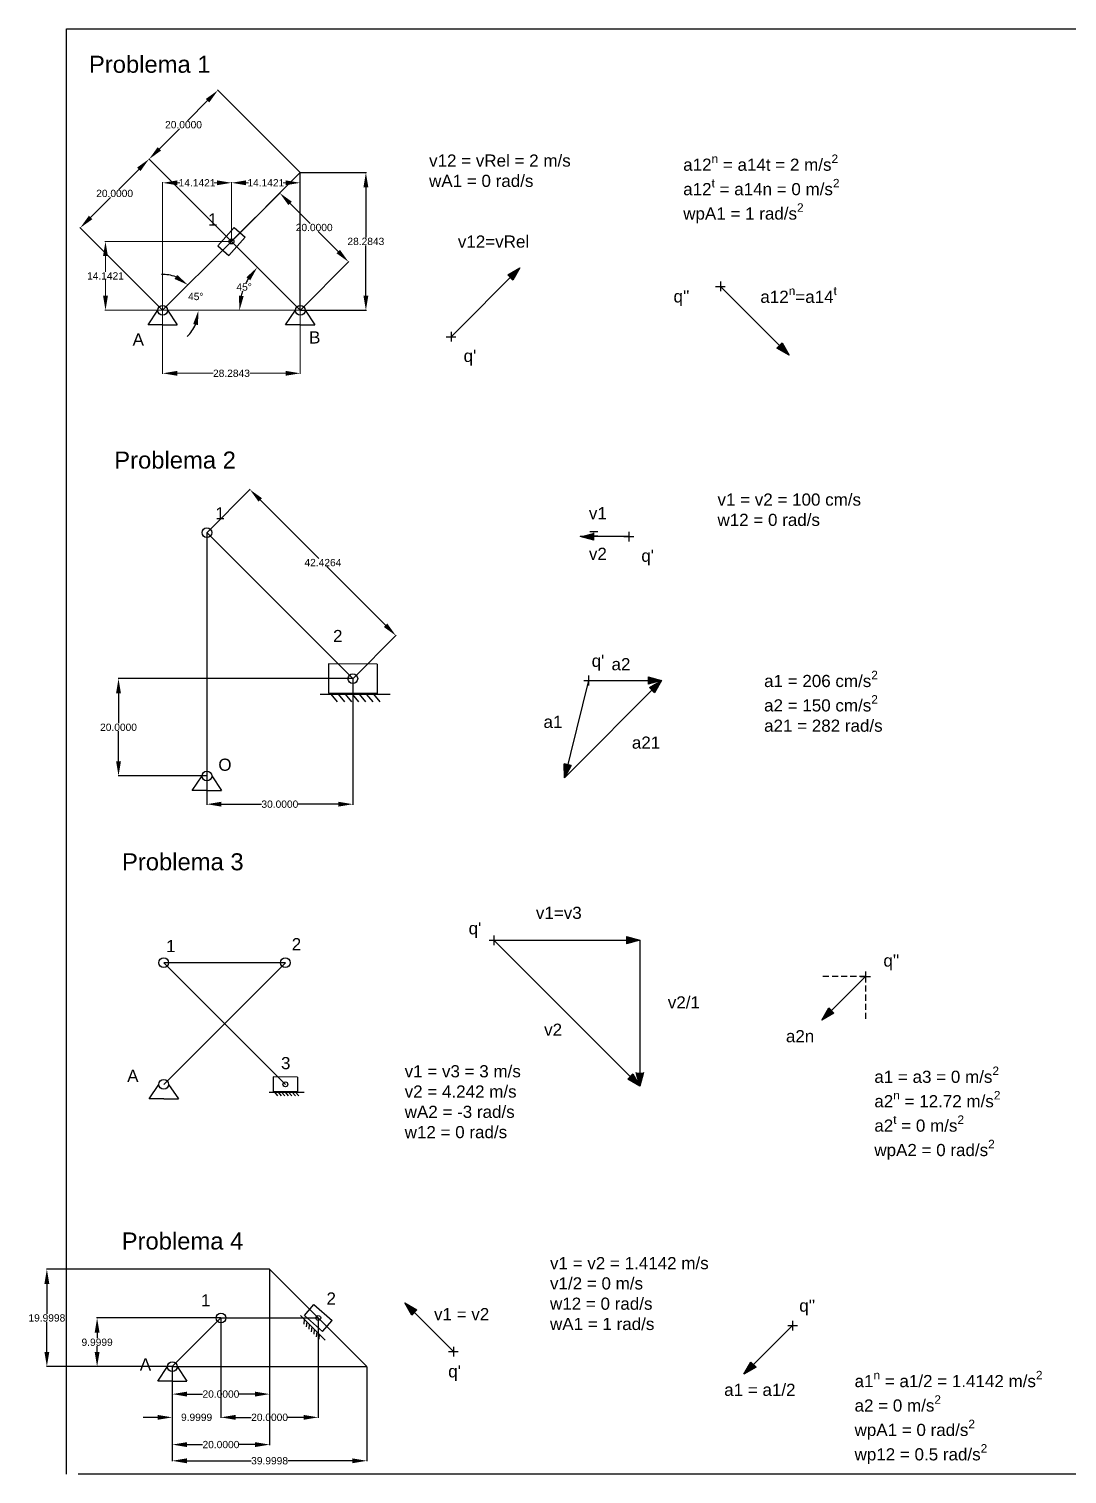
# Model space of a CAD drawing. Header units: inches. Extents: x -8 to 2100, y -439 to 297.
# Drawn here: x -7.7 to 205.7, y 0 to 297 of the extents above; entities that cross this region are included whole.
import ezdxf

# ---------------------------------------------------------------- set-up
doc = ezdxf.new("R2010")
doc.units = ezdxf.units.IN
doc.header["$MEASUREMENT"] = 0
doc.linetypes.add('HIDDEN', pattern=[0.375, 0.25, -0.125])
doc.layers.add('AM_5', color=3, linetype='Continuous', lineweight=15)
doc.layers.add('vel', color=4, linetype='Continuous')
doc.styles.get("Standard").update_dxf_attribs({"font": 'arial.ttf'})
doc.dimstyles.new('AM_ANSI', dxfattribs={"dimtxt": 0.12, "dimasz": 0.12, "dimexe": 0.1, "dimexo": 0.05, "dimgap": 0.06, "dimtad": 0, "dimtih": 1, "dimtoh": 1, "dimdec": 4, "dimzin": 7, "dimdsep": 46, "dimtxsty": 'Standard', "dimcen": 0, "dimclrd": 256, "dimclre": 256, "dimclrt": 2, "dimadec": 0, "dimazin": 2, "dimtp": 0.1, "dimtm": 0.1, "dimtfac": 0.71, "dimtdec": 4, "dimtofl": 0, "dimtmove": 0, "dimatfit": 3, "dimfxl": 1, "dimtolj": 1, "dimtzin": 7, "dimlwd": -1, "dimlwe": -1, "dimarcsym": 1})
doc.dimstyles.new('AM_ANSI$2', dxfattribs={"dimtxt": 0.12, "dimasz": 0.12, "dimexe": 0.1, "dimexo": 0.05, "dimgap": 0.06, "dimtad": 0, "dimtih": 1, "dimtoh": 1, "dimdec": 4, "dimzin": 7, "dimdsep": 46, "dimtxsty": 'Standard', "dimcen": 0, "dimclrd": 256, "dimclre": 256, "dimclrt": 2, "dimadec": 0, "dimazin": 2, "dimtp": 0.1, "dimtm": 0.1, "dimtfac": 0.71, "dimtdec": 4, "dimtofl": 0, "dimtmove": 0, "dimatfit": 3, "dimfxl": 1, "dimtolj": 1, "dimtzin": 7, "dimlwd": -1, "dimlwe": -1, "dimarcsym": 1})

# ---------------------------------------------------------------- blocks, each defined once
blk = doc.blocks.new('*D24')
at = {"layer": 'AM_5', "linetype": 'ByBlock', "transparency": 16777216}
for p, q in [((19.79, 239.12), (19.79, 226.12)), ((48.07, 239.12), (48.07, 226.12)), ((22.79, 226.22), (30.16, 226.22)), ((45.07, 226.22), (37.7, 226.22))]:
    blk.add_line(p, q, dxfattribs=at)
at = {"layer": 'AM_5', "transparency": 16777216}
for points in [[(22.79, 226.72), (22.79, 225.72), (19.79, 226.22)], [(45.07, 226.72), (45.07, 225.72), (48.07, 226.22)]]:
    blk.add_solid(points, dxfattribs=at)
at = {"layer": 'Defpoints', "color": 0, "transparency": 16777216}
for p in [(19.79, 239.17), (48.07, 239.17), (48.07, 226.22)]:
    blk.add_point(p, dxfattribs=at)
at = {"layer": 'AM_5', "color": 2, "transparency": 16777216, "insert": (33.93, 226.22), "char_height": 1.5, "attachment_point": 5}
blk.add_mtext('\\A1;28.2843', dxfattribs=at)
blk = doc.blocks.new('*D25')
at = {"layer": 'AM_5', "linetype": 'ByBlock', "transparency": 16777216}
for p, q in [((33.88, 253.32), (7.94, 253.32)), ((8.04, 250.32), (8.04, 247.06)), ((8.04, 242.17), (8.04, 245.43)), ((19.74, 239.17), (7.94, 239.17))]:
    blk.add_line(p, q, dxfattribs=at)
at = {"layer": 'AM_5', "transparency": 16777216}
for points in [[(7.54, 250.32), (8.54, 250.32), (8.04, 253.32)], [(7.54, 242.17), (8.54, 242.17), (8.04, 239.17)]]:
    blk.add_solid(points, dxfattribs=at)
at = {"layer": 'Defpoints', "color": 0, "transparency": 16777216}
for p in [(8.04, 253.32), (33.93, 253.32), (19.79, 239.17)]:
    blk.add_point(p, dxfattribs=at)
at = {"layer": 'AM_5', "color": 2, "transparency": 16777216, "insert": (8.04, 246.24), "char_height": 1.5, "attachment_point": 5}
blk.add_mtext('\\A1;14.1421', dxfattribs=at)
blk = doc.blocks.new('*D26')
at = {"layer": 'AM_5', "linetype": 'ByBlock', "transparency": 16777216}
for p, q in [((19.79, 239.22), (19.79, 265.47)), ((22.79, 265.37), (23.32, 265.37)), ((30.93, 265.37), (30.4, 265.37)), ((33.93, 253.37), (33.93, 265.47))]:
    blk.add_line(p, q, dxfattribs=at)
at = {"layer": 'AM_5', "transparency": 16777216}
for points in [[(22.79, 265.87), (22.79, 264.87), (19.79, 265.37)], [(30.93, 265.87), (30.93, 264.87), (33.93, 265.37)]]:
    blk.add_solid(points, dxfattribs=at)
at = {"layer": 'Defpoints', "color": 0, "transparency": 16777216}
for p in [(19.79, 265.37), (33.93, 253.32), (19.79, 239.17)]:
    blk.add_point(p, dxfattribs=at)
at = {"layer": 'AM_5', "color": 2, "transparency": 16777216, "insert": (26.86, 265.37), "char_height": 1.5, "attachment_point": 5}
blk.add_mtext('\\A1;14.1421', dxfattribs=at)
blk = doc.blocks.new('*D27')
at = {"layer": 'AM_5', "linetype": 'ByBlock', "transparency": 16777216}
for p, q in [((33.93, 253.37), (33.93, 265.47)), ((36.93, 265.37), (37.46, 265.37)), ((45.07, 265.37), (44.54, 265.37)), ((48.07, 239.22), (48.07, 265.47))]:
    blk.add_line(p, q, dxfattribs=at)
at = {"layer": 'AM_5', "transparency": 16777216}
for points in [[(36.93, 265.87), (36.93, 264.87), (33.93, 265.37)], [(45.07, 265.87), (45.07, 264.87), (48.07, 265.37)]]:
    blk.add_solid(points, dxfattribs=at)
at = {"layer": 'Defpoints', "color": 0, "transparency": 16777216}
for p in [(48.07, 265.37), (33.93, 253.32), (48.07, 239.17)]:
    blk.add_point(p, dxfattribs=at)
at = {"layer": 'AM_5', "color": 2, "transparency": 16777216, "insert": (41, 265.37), "char_height": 1.5, "attachment_point": 5}
blk.add_mtext('\\A1;14.1421', dxfattribs=at)
blk = doc.blocks.new('*D28')
at = {"layer": 'AM_5', "linetype": 'ByBlock', "transparency": 16777216}
for p, q in [((33.9, 253.35), (16.92, 270.32)), ((14.87, 268.13), (10.75, 264.01)), ((4.97, 258.23), (9.1, 262.36)), ((19.75, 239.21), (2.78, 256.18))]:
    blk.add_line(p, q, dxfattribs=at)
at = {"layer": 'AM_5', "transparency": 16777216}
for points in [[(14.52, 268.49), (15.23, 267.78), (16.99, 270.25)], [(4.62, 258.59), (5.33, 257.88), (2.85, 256.11)]]:
    blk.add_solid(points, dxfattribs=at)
at = {"layer": 'Defpoints', "color": 0, "transparency": 16777216}
for p in [(16.99, 270.25), (33.93, 253.32), (19.79, 239.17)]:
    blk.add_point(p, dxfattribs=at)
at = {"layer": 'AM_5', "color": 2, "transparency": 16777216, "insert": (9.92, 263.18), "char_height": 1.5, "attachment_point": 5}
blk.add_mtext('\\A1;20.0000', dxfattribs=at)
blk = doc.blocks.new('*D29')
at = {"layer": 'AM_5', "linetype": 'ByBlock', "transparency": 16777216}
for p, q in [((33.97, 253.35), (43.94, 263.33)), ((45.99, 261.13), (50.12, 257.01)), ((55.89, 251.23), (51.77, 255.36)), ((48.11, 239.21), (58.08, 249.18))]:
    blk.add_line(p, q, dxfattribs=at)
at = {"layer": 'AM_5', "transparency": 16777216}
for points in [[(46.35, 261.49), (45.64, 260.78), (43.87, 263.26)], [(56.24, 251.59), (55.54, 250.88), (58.01, 249.11)]]:
    blk.add_solid(points, dxfattribs=at)
at = {"layer": 'Defpoints', "color": 0, "transparency": 16777216}
for p in [(33.93, 253.32), (58.01, 249.11), (48.07, 239.17)]:
    blk.add_point(p, dxfattribs=at)
at = {"layer": 'AM_5', "color": 2, "transparency": 16777216, "insert": (50.94, 256.18), "char_height": 1.5, "attachment_point": 5}
blk.add_mtext('\\A1;20.0000', dxfattribs=at)
blk = doc.blocks.new('*D30')
at = {"layer": 'Defpoints', "color": 0, "transparency": 16777216}
for p in [(31.15, 284.38), (48.07, 267.46), (33.93, 253.32)]:
    blk.add_point(p, dxfattribs=at)
at = {"layer": 'vel', "linetype": 'ByBlock', "transparency": 16777216}
for p, q in [((29.03, 282.26), (24.91, 278.14)), ((48.04, 267.49), (31.08, 284.45)), ((19.13, 272.36), (23.25, 276.48)), ((33.9, 253.35), (16.94, 270.31))]:
    blk.add_line(p, q, dxfattribs=at)
at = {"layer": 'vel', "transparency": 16777216}
for points in [[(28.68, 282.61), (29.38, 281.91), (31.15, 284.38)], [(18.78, 272.71), (19.48, 272.01), (17.01, 270.24)]]:
    blk.add_solid(points, dxfattribs=at)
at = {"layer": 'vel', "color": 2, "transparency": 16777216, "insert": (24.08, 277.31), "char_height": 1.5, "attachment_point": 5}
blk.add_mtext('\\A1;20.0000', dxfattribs=at)
blk = doc.blocks.new('*D31')
at = {"layer": 'Defpoints', "color": 0, "transparency": 16777216}
for p in [(33.93, 253.32), (26.91, 241.08), (19.79, 239.17), (19.79, 239.17), (48.07, 239.17)]:
    blk.add_point(p, dxfattribs=at)
at = {"layer": 'vel', "linetype": 'ByBlock', "transparency": 16777216}
for start, end in [(68.4706, 91.9411), (313.0589, 336.5294)]:
    blk.add_arc((19.79, 239.17), 7.37, start, end, dxfattribs=at)
at = {"layer": 'vel', "transparency": 16777216}
for points in [[(22.77, 246.45), (22.22, 245.62), (25, 244.39)], [(26.06, 236.34), (27.04, 236.13), (27.16, 239.17)]]:
    blk.add_solid(points, dxfattribs=at)
at = {"layer": 'vel', "color": 2, "transparency": 16777216, "insert": (26.6, 242), "char_height": 1.5, "attachment_point": 5}
blk.add_mtext('\\A1;45°', dxfattribs=at)
blk = doc.blocks.new('*D32')
at = {"layer": 'Defpoints', "color": 0, "transparency": 16777216}
for p in [(33.93, 253.32), (37.26, 245.42), (19.79, 239.17), (48.07, 239.17), (48.07, 239.17)]:
    blk.add_point(p, dxfattribs=at)
at = {"layer": 'vel', "linetype": 'ByBlock', "transparency": 16777216}
for start, end in [(148.7996, 153.3474), (161.5313, 166.2004)]:
    blk.add_arc((48.07, 239.17), 12.49, start, end, dxfattribs=at)
at = {"layer": 'vel', "transparency": 16777216}
for points in [[(37, 245.95), (37.79, 245.33), (39.24, 248)], [(36.44, 242.09), (35.45, 242.21), (35.59, 239.17)]]:
    blk.add_solid(points, dxfattribs=at)
at = {"layer": 'vel', "color": 2, "transparency": 16777216, "insert": (36.54, 243.95), "char_height": 1.5, "attachment_point": 5}
blk.add_mtext('\\A1;45°', dxfattribs=at)
blk = doc.blocks.new('*D33')
at = {"layer": 'Defpoints', "color": 0, "transparency": 16777216}
for p in [(48.07, 267.46), (61.56, 267.46), (48.07, 239.17)]:
    blk.add_point(p, dxfattribs=at)
at = {"layer": 'vel', "linetype": 'ByBlock', "transparency": 16777216}
for p, q in [((48.12, 267.46), (61.66, 267.46)), ((61.56, 264.46), (61.56, 254.14)), ((61.56, 242.17), (61.56, 252.49)), ((48.12, 239.17), (61.66, 239.17))]:
    blk.add_line(p, q, dxfattribs=at)
at = {"layer": 'vel', "transparency": 16777216}
for points in [[(61.06, 264.46), (62.06, 264.46), (61.56, 267.46)], [(61.06, 242.17), (62.06, 242.17), (61.56, 239.17)]]:
    blk.add_solid(points, dxfattribs=at)
at = {"layer": 'vel', "color": 2, "transparency": 16777216, "insert": (61.56, 253.32), "char_height": 1.5, "attachment_point": 5}
blk.add_mtext('\\A1;28.2843', dxfattribs=at)
blk = doc.blocks.new('*D45')
at = {"layer": 'Defpoints', "color": 0, "transparency": 16777216}
for p in [(28.88, 193.47), (67.73, 172.32), (58.88, 163.47)]:
    blk.add_point(p, dxfattribs=at)
at = {"layer": 'vel', "linetype": 'ByBlock', "transparency": 16777216}
for p, q in [((28.92, 193.51), (37.8, 202.39)), ((39.85, 200.2), (51.9, 188.15)), ((65.61, 174.44), (53.56, 186.5)), ((58.92, 163.51), (67.8, 172.39))]:
    blk.add_line(p, q, dxfattribs=at)
at = {"layer": 'vel', "transparency": 16777216}
for points in [[(40.2, 200.56), (39.5, 199.85), (37.73, 202.32)], [(65.96, 174.8), (65.25, 174.09), (67.73, 172.32)]]:
    blk.add_solid(points, dxfattribs=at)
at = {"layer": 'vel', "color": 2, "transparency": 16777216, "insert": (52.73, 187.32), "char_height": 1.5, "attachment_point": 5}
blk.add_mtext('\\A1;42.4264', dxfattribs=at)
blk = doc.blocks.new('*D46')
at = {"layer": 'Defpoints', "color": 0, "transparency": 16777216}
for p in [(10.72, 163.47), (58.88, 163.47), (28.88, 143.47)]:
    blk.add_point(p, dxfattribs=at)
at = {"layer": 'vel', "linetype": 'ByBlock', "transparency": 16777216}
for p, q in [((58.83, 163.47), (10.62, 163.47)), ((10.72, 160.47), (10.72, 154.3)), ((10.72, 146.47), (10.72, 152.65)), ((28.83, 143.47), (10.62, 143.47))]:
    blk.add_line(p, q, dxfattribs=at)
at = {"layer": 'vel', "transparency": 16777216}
for points in [[(10.22, 160.47), (11.22, 160.47), (10.72, 163.47)], [(10.22, 146.47), (11.22, 146.47), (10.72, 143.47)]]:
    blk.add_solid(points, dxfattribs=at)
at = {"layer": 'vel', "color": 2, "transparency": 16777216, "insert": (10.72, 153.47), "char_height": 1.5, "attachment_point": 5}
blk.add_mtext('\\A1;20.0000', dxfattribs=at)
blk = doc.blocks.new('*D47')
at = {"layer": 'Defpoints', "color": 0, "transparency": 16777216}
for p in [(58.88, 163.47), (28.88, 143.47), (28.88, 137.67)]:
    blk.add_point(p, dxfattribs=at)
at = {"layer": 'vel', "linetype": 'ByBlock', "transparency": 16777216}
for p, q in [((58.88, 163.42), (58.88, 137.57)), ((28.88, 143.42), (28.88, 137.57)), ((31.88, 137.67), (40.13, 137.67)), ((55.88, 137.67), (47.63, 137.67))]:
    blk.add_line(p, q, dxfattribs=at)
at = {"layer": 'vel', "transparency": 16777216}
for points in [[(31.88, 138.17), (31.88, 137.17), (28.88, 137.67)], [(55.88, 138.17), (55.88, 137.17), (58.88, 137.67)]]:
    blk.add_solid(points, dxfattribs=at)
at = {"layer": 'vel', "color": 2, "transparency": 16777216, "insert": (43.88, 137.67), "char_height": 1.5, "attachment_point": 5}
blk.add_mtext('\\A1;30.0000', dxfattribs=at)
blk = doc.blocks.new('*D48')
at = {"layer": 'Defpoints', "color": 0, "transparency": 16777216}
for p in [(31.77, 32.09), (21.77, 22.09), (31.77, 11.66)]:
    blk.add_point(p, dxfattribs=at)
at = {"layer": 'vel', "linetype": 'ByBlock', "transparency": 16777216}
for p, q in [((31.77, 32.04), (31.77, 11.56)), ((21.77, 22.04), (21.77, 11.56)), ((18.77, 11.66), (15.77, 11.66)), ((34.77, 11.66), (37.77, 11.66))]:
    blk.add_line(p, q, dxfattribs=at)
at = {"layer": 'vel', "transparency": 16777216}
for points in [[(18.77, 12.16), (18.77, 11.16), (21.77, 11.66)], [(34.77, 12.16), (34.77, 11.16), (31.77, 11.66)]]:
    blk.add_solid(points, dxfattribs=at)
at = {"layer": 'vel', "color": 2, "transparency": 16777216, "insert": (26.77, 11.66), "char_height": 1.5, "attachment_point": 5}
blk.add_mtext('\\A1;9.9999', dxfattribs=at)
blk = doc.blocks.new('*D49')
at = {"layer": 'Defpoints', "color": 0, "transparency": 16777216}
for p in [(31.77, 32.09), (6.32, 22.09), (21.77, 22.09)]:
    blk.add_point(p, dxfattribs=at)
at = {"layer": 'vel', "linetype": 'ByBlock', "transparency": 16777216}
for p, q in [((31.72, 32.09), (6.22, 32.09)), ((6.32, 29.09), (6.32, 27.92)), ((6.32, 25.09), (6.32, 26.27)), ((21.72, 22.09), (6.22, 22.09))]:
    blk.add_line(p, q, dxfattribs=at)
at = {"layer": 'vel', "transparency": 16777216}
for points in [[(5.82, 29.09), (6.82, 29.09), (6.32, 32.09)], [(5.82, 25.09), (6.82, 25.09), (6.32, 22.09)]]:
    blk.add_solid(points, dxfattribs=at)
at = {"layer": 'vel', "color": 2, "transparency": 16777216, "insert": (6.32, 27.09), "char_height": 1.5, "attachment_point": 5}
blk.add_mtext('\\A1;9.9999', dxfattribs=at)
blk = doc.blocks.new('*D50')
at = {"layer": 'Defpoints', "color": 0, "transparency": 16777216}
for p in [(31.77, 32.09), (51.77, 32.09), (51.77, 11.66)]:
    blk.add_point(p, dxfattribs=at)
at = {"layer": 'vel', "linetype": 'ByBlock', "transparency": 16777216}
for p, q in [((31.77, 32.04), (31.77, 11.56)), ((51.77, 32.04), (51.77, 11.56)), ((34.77, 11.66), (38.01, 11.66)), ((48.77, 11.66), (45.54, 11.66))]:
    blk.add_line(p, q, dxfattribs=at)
at = {"layer": 'vel', "transparency": 16777216}
for points in [[(34.77, 12.16), (34.77, 11.16), (31.77, 11.66)], [(48.77, 12.16), (48.77, 11.16), (51.77, 11.66)]]:
    blk.add_solid(points, dxfattribs=at)
at = {"layer": 'vel', "color": 2, "transparency": 16777216, "insert": (41.77, 11.66), "char_height": 1.5, "attachment_point": 5}
blk.add_mtext('\\A1;20.0000', dxfattribs=at)
blk = doc.blocks.new('*D51')
at = {"layer": 'Defpoints', "color": 0, "transparency": 16777216}
for p in [(21.77, 22.09), (61.77, 22.09), (61.77, 2.73)]:
    blk.add_point(p, dxfattribs=at)
at = {"layer": 'vel', "linetype": 'ByBlock', "transparency": 16777216}
for p, q in [((21.77, 22.04), (21.77, 2.63)), ((61.77, 22.04), (61.77, 2.63)), ((24.77, 2.73), (38.01, 2.73)), ((58.77, 2.73), (45.53, 2.73))]:
    blk.add_line(p, q, dxfattribs=at)
at = {"layer": 'vel', "transparency": 16777216}
for points in [[(24.77, 3.23), (24.77, 2.23), (21.77, 2.73)], [(58.77, 3.23), (58.77, 2.23), (61.77, 2.73)]]:
    blk.add_solid(points, dxfattribs=at)
at = {"layer": 'vel', "color": 2, "transparency": 16777216, "insert": (41.77, 2.73), "char_height": 1.5, "attachment_point": 5}
blk.add_mtext('\\A1;39.9998', dxfattribs=at)
blk = doc.blocks.new('*D52')
at = {"layer": 'Defpoints', "color": 0, "transparency": 16777216}
for p in [(21.77, 22.09), (41.77, 22.09), (41.77, 6.06)]:
    blk.add_point(p, dxfattribs=at)
at = {"layer": 'vel', "linetype": 'ByBlock', "transparency": 16777216}
for p, q in [((21.77, 22.04), (21.77, 5.96)), ((41.77, 22.04), (41.77, 5.96)), ((24.77, 6.06), (28.01, 6.06)), ((38.77, 6.06), (35.54, 6.06))]:
    blk.add_line(p, q, dxfattribs=at)
at = {"layer": 'vel', "transparency": 16777216}
for points in [[(24.77, 6.56), (24.77, 5.56), (21.77, 6.06)], [(38.77, 6.56), (38.77, 5.56), (41.77, 6.06)]]:
    blk.add_solid(points, dxfattribs=at)
at = {"layer": 'vel', "color": 2, "transparency": 16777216, "insert": (31.77, 6.06), "char_height": 1.5, "attachment_point": 5}
blk.add_mtext('\\A1;20.0000', dxfattribs=at)
blk = doc.blocks.new('*D53')
at = {"layer": 'Defpoints', "color": 0, "transparency": 16777216}
for p in [(41.77, 42.09), (-4.01, 22.09), (21.77, 22.09)]:
    blk.add_point(p, dxfattribs=at)
at = {"layer": 'vel', "linetype": 'ByBlock', "transparency": 16777216}
for p, q in [((41.72, 42.09), (-4.11, 42.09)), ((-4.01, 39.09), (-4.01, 32.92)), ((-4.01, 25.09), (-4.01, 31.27)), ((21.72, 22.09), (-4.11, 22.09))]:
    blk.add_line(p, q, dxfattribs=at)
at = {"layer": 'vel', "transparency": 16777216}
for points in [[(-4.51, 39.09), (-3.51, 39.09), (-4.01, 42.09)], [(-4.51, 25.09), (-3.51, 25.09), (-4.01, 22.09)]]:
    blk.add_solid(points, dxfattribs=at)
at = {"layer": 'vel', "color": 2, "transparency": 16777216, "insert": (-4.01, 32.09), "char_height": 1.5, "attachment_point": 5}
blk.add_mtext('\\A1;19.9998', dxfattribs=at)
blk = doc.blocks.new('*D54')
at = {"layer": 'Defpoints', "color": 0, "transparency": 16777216}
for p in [(41.77, 42.09), (21.77, 22.09), (21.77, 16.44)]:
    blk.add_point(p, dxfattribs=at)
at = {"layer": 'vel', "linetype": 'ByBlock', "transparency": 16777216}
for p, q in [((41.77, 42.04), (41.77, 16.34)), ((21.77, 22.04), (21.77, 16.34)), ((24.77, 16.44), (28.01, 16.44)), ((38.77, 16.44), (35.54, 16.44))]:
    blk.add_line(p, q, dxfattribs=at)
at = {"layer": 'vel', "transparency": 16777216}
for points in [[(24.77, 16.94), (24.77, 15.94), (21.77, 16.44)], [(38.77, 16.94), (38.77, 15.94), (41.77, 16.44)]]:
    blk.add_solid(points, dxfattribs=at)
at = {"layer": 'vel', "color": 2, "transparency": 16777216, "insert": (31.77, 16.44), "char_height": 1.5, "attachment_point": 5}
blk.add_mtext('\\A1;20.0000', dxfattribs=at)

msp = doc.modelspace()

# ---------------------------------------------------------------- hatches: boundary and pattern name
h = msp.add_hatch(color=256)
h.dxf.hatch_style = 1
h.paths.add_polyline_path([(93.22571, 247.87452), (90.71616, 246.42564), (91.77682, 245.36498)])
h = msp.add_hatch(color=256)
h.dxf.hatch_style = 1
h.paths.add_polyline_path([(148.57098, 229.95104), (147.12209, 232.46059), (146.06143, 231.39993)])
h = msp.add_hatch(color=256)
h.dxf.hatch_style = 1
h.paths.add_polyline_path([(105.61393, 192.67603), (108.41296, 191.92603), (108.41296, 193.42603)])
h = msp.add_hatch(color=256)
h.dxf.hatch_style = 1
h.paths.add_polyline_path([(122.35266, 163.09687), (119.55362, 163.84687), (119.55362, 162.34687)])
h = msp.add_hatch(color=256)
h.dxf.hatch_style = 1
h.paths.add_polyline_path([(122.35266, 163.09687), (119.84311, 161.64799), (120.90377, 160.58733)])
h = msp.add_hatch(color=256)
h.dxf.hatch_style = 1
h.paths.add_polyline_path([(102.35266, 143.09687), (103.75913, 145.63044), (102.30392, 145.99424)])
h = msp.add_hatch(color=256)
h.dxf.hatch_style = 1
h.paths.add_polyline_path([(117.89479, 109.7157), (115.09576, 110.4657), (115.09576, 108.9657)])
h = msp.add_hatch(color=256)
h.dxf.hatch_style = 1
h.paths.add_polyline_path([(155.2554, 93.29479), (157.76495, 94.74368), (156.70429, 95.80434)])
h = msp.add_hatch(color=256)
h.dxf.hatch_style = 1
h.paths.add_polyline_path([(117.89479, 79.7157), (116.44591, 82.22525), (115.38525, 81.16459)])
h = msp.add_hatch(color=256)
h.dxf.hatch_style = 1
h.paths.add_polyline_path([(117.89479, 79.7157), (118.64479, 82.51474), (117.14479, 82.51474)])
h = msp.add_hatch(color=256)
h.dxf.hatch_style = 1
h.paths.add_polyline_path([(69.54054, 35.17829), (70.98943, 32.66874), (72.05009, 33.7294)])
h = msp.add_hatch(color=256)
h.dxf.hatch_style = 1
h.paths.add_polyline_path([(139.25971, 20.52118), (141.76926, 21.97007), (140.7086, 23.03073)])

# ---------------------------------------------------------------- linework, layer by layer
for p, q in [((0, 0), (0, 297)), ((0, 297), (210, 297)), ((33.93145, 253.31603), (48.07358, 267.45817)), ((34.46276, 256.17436), (31.14378, 252.43479)), ((34.46276, 256.17436), (36.71911, 254.19728)), ((19.78931, 239.1739), (33.93145, 253.31603)), ((36.71911, 254.19728), (33.40014, 250.4577)), ((33.93145, 253.31603), (48.07358, 239.1739)), ((31.14378, 252.43479), (33.40014, 250.4577)), ((79.08357, 233.73239), (93.22571, 247.87452)), ((90.71616, 246.42564), (93.22571, 247.87452)), ((93.22571, 247.87452), (91.77682, 245.36498)), ((90.71616, 246.42564), (91.77682, 245.36498)), ((133.42885, 244.09318), (135.42885, 244.09318)), ((134.42885, 245.09318), (134.42885, 243.09318)), ((134.42885, 244.09318), (148.57098, 229.95104)), ((16.78931, 236.1739), (18.78931, 239.1739)), ((20.78931, 239.1739), (22.78931, 236.1739)), ((45.07358, 236.1739), (47.07358, 239.1739)), ((49.07358, 239.1739), (51.07358, 236.1739)), ((19.78931, 236.1739), (16.78931, 236.1739)), ((19.78931, 236.1739), (22.78931, 236.1739)), ((48.07358, 236.1739), (45.07358, 236.1739)), ((48.07358, 236.1739), (51.07358, 236.1739)), ((79.08357, 234.73239), (79.08357, 232.73239)), ((78.08357, 233.73239), (80.08357, 233.73239)), ((147.12209, 232.46059), (146.06143, 231.39993)), ((147.12209, 232.46059), (148.57098, 229.95104)), ((148.57098, 229.95104), (146.06143, 231.39993)), ((58.88091, 163.47421), (28.88092, 193.4742)), ((28.88092, 193.4742), (28.88092, 143.4742)), ((108.41296, 191.92603), (108.41296, 193.42603)), ((115.61393, 193.67603), (115.61393, 191.67603)), ((115.61393, 192.67603), (105.61393, 192.67603)), ((108.41296, 191.92603), (105.61393, 192.67603)), ((114.61393, 192.67603), (116.61393, 192.67603)), ((63.88081, 166.44243), (53.88101, 166.50598)), ((53.88101, 166.50598), (53.88101, 160.50598)), ((63.88081, 166.44243), (63.88081, 160.44243)), ((107.35266, 164.09687), (107.35266, 162.09687)), ((119.55362, 163.84687), (122.35266, 163.09687)), ((119.55362, 163.84687), (119.55362, 162.34687)), ((63.88081, 160.44243), (53.88101, 160.50598)), ((102.35266, 143.09687), (122.35266, 163.09687)), ((107.35266, 163.09687), (102.35266, 143.09687)), ((106.35266, 163.09687), (108.35266, 163.09687)), ((107.35266, 163.09687), (122.35266, 163.09687)), ((122.35266, 163.09687), (119.55362, 162.34687)), ((119.84311, 161.64799), (122.35266, 163.09687)), ((119.84311, 161.64799), (120.90377, 160.58733)), ((122.35266, 163.09687), (120.90377, 160.58733)), ((52.16368, 160.28298), (66.53597, 160.28298)), ((54.34399, 160.28298), (55.66121, 158.71534)), ((55.8509, 160.28298), (57.16813, 158.71534)), ((57.30036, 160.28298), (58.61758, 158.71534)), ((58.74981, 160.28298), (60.06703, 158.71534)), ((60.19926, 160.28298), (61.51648, 158.71534)), ((61.64871, 160.28298), (62.96594, 158.71534)), ((63.09817, 160.28298), (64.41539, 158.71534)), ((103.75913, 145.63044), (102.30392, 145.99424)), ((102.35266, 143.09687), (102.30392, 145.99424)), ((103.75913, 145.63044), (102.35266, 143.09687)), ((25.88092, 140.4742), (27.88092, 143.4742)), ((29.88092, 143.4742), (31.88092, 140.4742)), ((28.88092, 140.4742), (25.88092, 140.4742)), ((28.88092, 140.4742), (31.88092, 140.4742)), ((87.89479, 110.7157), (87.89479, 108.7157)), ((115.09576, 110.4657), (117.89479, 109.7157)), ((115.09576, 110.4657), (115.09576, 108.9657)), ((86.89479, 109.7157), (88.89479, 109.7157)), ((87.89479, 109.7157), (117.89479, 79.7157)), ((87.89479, 109.7157), (117.89479, 109.7157)), ((117.89479, 109.7157), (115.09576, 108.9657)), ((117.89479, 109.7157), (117.89479, 79.7157)), ((45.02051, 105.0997), (20.02051, 105.0997)), ((20.02051, 80.0997), (45.02051, 105.0997)), ((20.02051, 105.0997), (45.02051, 80.0997)), ((155.2554, 93.29479), (164.2498, 102.28919)), ((163.2498, 102.28919), (165.2498, 102.28919)), ((164.2498, 103.28919), (164.2498, 101.28919)), ((155.2554, 93.29479), (156.70429, 95.80434)), ((157.76495, 94.74368), (156.70429, 95.80434)), ((157.76495, 94.74368), (155.2554, 93.29479)), ((47.52046, 81.58381), (42.52056, 81.61559)), ((42.52056, 81.61559), (42.52056, 78.61559)), ((47.52046, 81.58381), (47.52046, 78.58381)), ((116.44591, 82.22525), (115.38525, 81.16459)), ((117.89479, 79.7157), (115.38525, 81.16459)), ((116.44591, 82.22525), (117.89479, 79.7157)), ((117.89479, 79.7157), (117.14479, 82.51474)), ((118.64479, 82.51474), (117.89479, 79.7157)), ((17.02051, 77.0997), (19.02051, 80.0997)), ((21.02051, 80.0997), (23.02051, 77.0997)), ((41.66189, 78.50409), (48.84803, 78.50409)), ((47.52046, 78.58381), (42.52056, 78.61559)), ((42.75204, 78.50409), (43.41065, 77.72027)), ((43.5055, 78.50409), (44.16411, 77.72027)), ((44.23023, 78.50409), (44.88884, 77.72027)), ((44.95495, 78.50409), (45.61357, 77.72027)), ((45.67968, 78.50409), (46.33829, 77.72027)), ((46.40441, 78.50409), (47.06302, 77.72027)), ((47.12913, 78.50409), (47.78774, 77.72027)), ((20.02051, 77.0997), (17.02051, 77.0997)), ((20.02051, 77.0997), (23.02051, 77.0997)), ((48.91326, 32.62354), (50.89034, 34.8799)), ((50.89034, 34.8799), (54.62992, 31.56093)), ((79.54045, 25.17839), (69.54054, 35.17829)), ((70.98943, 32.66874), (69.54054, 35.17829)), ((69.54054, 35.17829), (72.05009, 33.7294)), ((70.98943, 32.66874), (72.05009, 33.7294)), ((21.77168, 22.09233), (31.77159, 32.09224)), ((31.77159, 32.09224), (51.77159, 32.09224)), ((48.10095, 32.60464), (53.18232, 27.52327)), ((48.8718, 31.83378), (48.78326, 30.81383)), ((48.91326, 32.62354), (52.65283, 29.30457)), ((49.40458, 31.30101), (49.31604, 30.28105)), ((49.91704, 30.78855), (49.8285, 29.76859)), ((50.42949, 30.27609), (50.34096, 29.25613)), ((50.94195, 29.76363), (50.85341, 28.74367)), ((52.65283, 29.30457), (54.62992, 31.56093)), ((149.25961, 30.52108), (139.25971, 20.52118)), ((148.25961, 30.52108), (150.25961, 30.52108)), ((149.25961, 31.52108), (149.25961, 29.52108)), ((51.45441, 29.25117), (51.36587, 28.23122)), ((51.96687, 28.73871), (51.87833, 27.71876)), ((78.54045, 25.17839), (80.54045, 25.17839)), ((79.54045, 26.17839), (79.54045, 24.17839)), ((18.77168, 19.09233), (20.77168, 22.09233)), ((22.77168, 22.09233), (24.77168, 19.09233)), ((139.25971, 20.52118), (140.7086, 23.03073)), ((141.76926, 21.97007), (139.25971, 20.52118)), ((141.76926, 21.97007), (140.7086, 23.03073)), ((21.77168, 19.09233), (18.77168, 19.09233)), ((21.77168, 19.09233), (24.77168, 19.09233)), ((212.42094, 0), (2.42094, 0))]:
    msp.add_line(p, q)
at = {"linetype": 'HIDDEN', "ltscale": 5}
for q in [(155.07287, 102.28919), (164.2498, 93.29479)]:
    msp.add_line((164.2498, 102.28919), q, dxfattribs=at)
for centre, radius in [((33.93145, 253.31603), 0.5), ((19.78931, 239.1739), 1), ((48.07358, 239.1739), 1), ((28.88092, 193.4742), 1), ((58.88091, 163.47421), 1), ((28.88092, 143.4742), 1), ((20.02051, 105.0997), 1), ((45.02051, 105.0997), 1), ((20.02051, 80.0997), 1), ((45.02051, 80.0997), 0.5), ((31.77159, 32.09224), 1), ((51.77159, 32.09224), 0.5), ((21.77168, 22.09233), 1)]:
    msp.add_circle(centre, radius)
at = {"layer": 'AM_5'}
msp.add_line((19.78931, 239.1739), (48.07358, 239.1739), dxfattribs=at)
at = {"layer": 'vel'}
for p, q in [((48.07358, 239.1739), (48.07358, 267.45817)), ((41.77168, 42.09214), (51.77159, 32.09224)), ((41.77168, 42.09214), (41.77168, 22.09233)), ((51.77159, 32.09224), (61.77149, 22.09233)), ((21.77168, 22.09233), (61.77149, 22.09233))]:
    msp.add_line(p, q, dxfattribs=at)

# ---------------------------------------------------------------- texts
at = {"attachment_point": 1}
for s, width, gutter_width, heights, insert, char_height in [('Problema 1', 24.9574352, 1, [6.3122], (4.63961, 291.48165), 3.5), ('v12 = vRel = 2 m/s\\PwA1 = 0 rad/s', 49.6504749, 1, [13.65606], (74.55019, 271.19156), 2.5), ('\\A1;a12{\\H0.7x;\\Sn^ ;} = a14t = 2 m/s{\\H0.7x;\\S2^ ;}\\Pa12{\\H0.7x;\\St^ ;} = a14n = 0 m/s{\\H0.7x;\\S2^ ;}\\PwpA1 = 1 rad/s{\\H0.7x;\\S2^ ;}', 49.6504749, 1, [13.65606], (126.78561, 271.19156), 2.5), ('1', 5.7492294, 1, [0], (29.09844, 259.07665), 2.5), ('v12=vRel', 5.7492294, 1, [0], (80.47017, 254.54858), 2.5), ('\\A1;a12{\\H0.7x;\\Sn^ ;}=a14{\\H0.7x;\\St^ ;}', 6.4949859, 1, [0], (142.64178, 244.04871), 2.5), ("q''", 5.7492294, 1, [0], (124.7899, 243.28068), 2.5), ('B', 5.7492294, 1, [0], (49.89032, 234.84587), 2.5), ('A', 5.7492294, 1, [0], (13.61813, 234.43036), 2.5), ("q'", 5.7492294, 1, [0], (81.64691, 231.04804), 2.5), ('Problema 2', 24.9574352, 1, [6.3122], (9.84244, 210.14044), 3.5), ('v1 = v2 = 100 cm/s\\Pw12 = 0 rad/s', 49.6504749, 1, [13.65606], (133.82968, 201.5235), 2.5), ('1', 5.7492294, 1, [0], (30.60006, 198.6875), 2.5), ('v1 = v2', 5.7492294, 1, [0], (107.40074, 198.71603), 2.5), ("q'", 5.7492294, 1, [0], (118.17726, 189.99167), 2.5), ('2', 5.7492294, 1, [0], (54.80823, 173.47915), 2.5), ("q'", 5.7492294, 1, [0], (107.96797, 168.38081), 2.5), ('a2', 5.7492294, 1, [0], (112.05718, 167.68894), 2.5), ('\\A1;a1 = 206 cm/s{\\H0.7x;\\S2^ ;}\\Pa2 = 150 cm/s{\\H0.7x;\\S2^ ;}\\Pa21 = 282 rad/s', 49.6504749, 1, [13.65606], (143.40933, 165.09318), 2.5), ('a1', 5.7492294, 1, [0], (98.06803, 155.84723), 2.5), ('a21', 5.7492294, 1, [0], (116.2345, 151.57645), 2.5), ('O', 5.7492294, 1, [0], (31.23475, 147.03388), 2.5), ('Problema 3', 24.9574352, 1, [6.3122], (11.4319, 127.58579), 3.5), ('v1=v3', 5.7492294, 1, [0], (96.50761, 116.59083), 2.5), ("q'", 5.7492294, 1, [0], (82.68135, 113.42318), 2.5), ('2', 5.7492294, 1, [0], (46.32004, 110.14206), 2.5), ('1', 5.7492294, 1, [0], (20.51414, 109.76276), 2.5), ("q''", 5.7492294, 1, [0], (167.93523, 106.78773), 2.5), ('v2/1', 5.7492294, 1, [0], (123.62484, 98.18752), 2.5), ('v2', 5.7492294, 1, [0], (98.19987, 92.57367), 2.5), ('a2n', 5.7492294, 1, [0], (147.89459, 91.25167), 2.5), ('3', 5.7492294, 1, [0], (44.11895, 85.71514), 2.5), ('\\A1;a1 = a3 = 0 m/s{\\H0.7x;\\S2^ ;}\\Pa2{\\H0.7x;\\Sn^ ;} = 12.72 m/s{\\H0.7x;\\S2^ ;}\\Pa2{\\H0.7x;\\St^ ;} = 0 m/s{\\H0.7x;\\S2^ ;}\\PwpA2 = 0 rad/s{\\H0.7x;\\S2^ ;}', 60.910681, 1, [43.53241], (166.07029, 83.75214), 2.5), ('A', 5.7492294, 1, [0], (12.4989, 83.09081), 2.5), ('Problema 4', 24.9574352, 1, [6.3122], (11.37137, 49.65298), 3.5), ('v1 = v2 = 1.4142 m/s\\Pv1/2 = 0 m/s\\Pw12 = 0 rad/s\\PwA1 = 1 rad/s', 50.2969195, 1, [40.56101], (99.40744, 44.608), 2.5), ('1', 5.7492294, 1, [0], (27.66469, 36.95691), 2.5), ('2', 5.7492294, 1, [0], (53.47059, 37.33621), 2.5), ("q''", 5.7492294, 1, [0], (150.62824, 35.87453), 2.5), ('v1 = v2', 14.7637795, 1, [0], (75.56777, 34.12794), 2.5), ('A', 5.7492294, 1, [0], (15.09488, 23.78586), 2.5), ("q'", 5.7492294, 1, [0], (78.48089, 22.37704), 2.5), ('\\A1;a1{\\H0.7x;\\Sn^ ;} = a1/2 = 1.4142 m/s{\\H0.7x;\\S2^ ;}\\Pa2 = 0 m/s{\\H0.7x;\\S2^ ;}\\PwpA1 = 0 rad/s{\\H0.7x;\\S2^ ;}\\Pwp12 = 0.5 rad/s{\\H0.7x;\\S2^ ;}', 94.2981158, 54.52526, [65.21779], (162.00661, 21.21604), 2.5), ('a1 = a1/2', 18.1949133, 1, [0], (135.20552, 18.57576), 2.5)]:
    msp.add_mtext_dynamic_manual_height_columns(s, width=width, gutter_width=gutter_width, heights=heights, dxfattribs=dict(at, insert=insert, char_height=char_height))
note = msp.add_mtext_dynamic_manual_height_columns('v1 = v3 = 3 m/s\\Pv2 = 4.242 m/s\\PwA2 = -3 rad/s\\P', width=49.6504749, gutter_width=1, heights=[13.65606, 0], dxfattribs=dict(insert=(69.5364, 84.03591), char_height=2.5, attachment_point=1))
for column, words in zip(note.columns.linked_columns, ['w12 = 0 rad/s']):
    column.text = words

# ---------------------------------------------------------------- dimensions: what is measured, and where the dimension line sits
at = {"layer": 'AM_5'}
for p1, p2, distance, picture, middle in [((19.78931, 239.1739), (33.93145, 253.31603), 23.95263, '*D28', (9.92331, 263.18203)), ((33.93145, 253.31603), (48.07358, 239.1739), 14.05609, '*D29', (50.94167, 256.18412))]:
    dim = msp.add_aligned_dim(p1=p1, p2=p2, distance=distance, dimstyle='AM_ANSI', override={"dimtxt": 1.5, "dimasz": 3, "dimadec": 2}, dxfattribs=at)
    dim.commit()
    dim.dimension.update_dxf_attribs({"geometry": picture, "text_midpoint": middle})
for base, p1, p2, picture, middle in [((19.78931, 265.37162), (33.93145, 253.31603), (19.78931, 239.1739), '*D26', (26.86038, 265.37162)), ((48.07358, 265.37162), (33.93145, 253.31603), (48.07358, 239.1739), '*D27', (41.00252, 265.37162)), ((48.07358, 226.2157), (19.78931, 239.1739), (48.07358, 239.1739), '*D24', (33.93145, 226.2157))]:
    dim = msp.add_linear_dim(base=base, p1=p1, p2=p2, dimstyle='AM_ANSI', override={"dimtxt": 1.5, "dimasz": 3, "dimadec": 2}, dxfattribs=at)
    dim.commit()
    dim.dimension.update_dxf_attribs({"geometry": picture, "text_midpoint": middle})
dim = msp.add_linear_dim(base=(8.04236, 253.31603), p1=(19.78931, 239.1739), p2=(33.93145, 253.31603), angle=90, dimstyle='AM_ANSI', override={"dimtxt": 1.5, "dimasz": 3, "dimadec": 2}, dxfattribs=at)
dim.commit()
dim.dimension.update_dxf_attribs({"geometry": '*D25', "text_midpoint": (8.04236, 246.24496)})
at = {"layer": 'vel'}
for p1, p2, distance, picture, middle in [((33.93145, 253.31603), (48.07358, 267.45817), 23.93263, '*D30', (24.07959, 277.31002)), ((28.88092, 193.4742), (58.88091, 163.47421), 12.51414, '*D45', (52.72975, 187.32304))]:
    dim = msp.add_aligned_dim(p1=p1, p2=p2, distance=distance, dimstyle='AM_ANSI', override={"dimtxt": 1.5, "dimasz": 3, "dimadec": 2}, dxfattribs=at)
    dim.commit()
    dim.dimension.update_dxf_attribs({"geometry": picture, "text_midpoint": middle})
for base, p1, p2, picture, middle in [((61.55954, 267.45817), (48.07358, 239.1739), (48.07358, 267.45817), '*D33', (61.55954, 253.31603)), ((10.72222, 163.47421), (28.88092, 143.4742), (58.88091, 163.47421), '*D46', (10.72222, 153.4742)), ((-4.0096, 22.09233), (41.77168, 42.09214), (21.77168, 22.09233), '*D53', (-4.0096, 32.09224)), ((6.3167, 22.09233), (31.77159, 32.09224), (21.77168, 22.09233), '*D49', (6.3167, 27.09228))]:
    dim = msp.add_linear_dim(base=base, p1=p1, p2=p2, angle=90, dimstyle='AM_ANSI', override={"dimtxt": 1.5, "dimasz": 3, "dimadec": 2}, dxfattribs=at)
    dim.commit()
    dim.dimension.update_dxf_attribs({"geometry": picture, "text_midpoint": middle})
for base, line1, line2, picture, middle in [((26.913, 241.08268), ((19.78931, 239.1739), (33.93145, 253.31603)), ((19.78931, 239.1739), (48.07358, 239.1739)), '*D31', (26.60291, 241.99618)), ((37.26025, 245.41698), ((19.78931, 239.1739), (48.07358, 239.1739)), ((33.93145, 253.31603), (48.07358, 239.1739)), '*D32', (36.53788, 243.95214))]:
    dim = msp.add_angular_dim_2l(base=base, line1=line1, line2=line2, dimstyle='AM_ANSI$2', override={"dimtxt": 1.5, "dimasz": 3, "dimadec": 2}, dxfattribs=at)
    dim.commit()
    dim.dimension.update_dxf_attribs({"geometry": picture, "text_midpoint": middle})
for base, p1, p2, picture, middle in [((28.88092, 137.6716), (58.88091, 163.47421), (28.88092, 143.4742), '*D47', (43.88092, 137.6716)), ((21.77168, 16.43709), (41.77168, 42.09214), (21.77168, 22.09233), '*D54', (31.77168, 16.43709)), ((31.77159, 11.66245), (21.77168, 22.09233), (31.77159, 32.09224), '*D48', (26.77163, 11.66245)), ((51.77159, 11.66245), (31.77159, 32.09224), (51.77159, 32.09224), '*D50', (41.77159, 11.66245))]:
    dim = msp.add_linear_dim(base=base, p1=p1, p2=p2, dimstyle='AM_ANSI', override={"dimtxt": 1.5, "dimasz": 3, "dimadec": 2}, dxfattribs=at)
    dim.commit()
    dim.dimension.update_dxf_attribs({"geometry": picture, "text_midpoint": middle})
for base, p2, picture, middle in [((61.77149, 2.73004), (61.77149, 22.09233), '*D51', (41.77159, 2.73004)), ((41.77168, 6.05983), (41.77168, 22.09233), '*D52', (31.77168, 6.05983))]:
    dim = msp.add_linear_dim(base=base, p1=(21.77168, 22.09233), p2=p2, dimstyle='AM_ANSI', override={"dimtxt": 1.5, "dimasz": 3, "dimadec": 2}, dxfattribs=at)
    dim.commit()
    dim.dimension.update_dxf_attribs({"geometry": picture, "text_midpoint": middle, "dimtype": 160})

doc.saveas('drawing.dxf')
